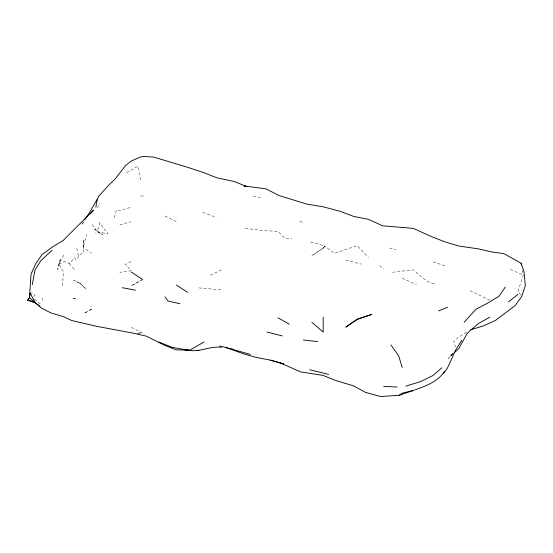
<?xml version="1.0" encoding="UTF-8"?>
<svg xmlns="http://www.w3.org/2000/svg" width="553" height="553" viewBox="0 0 553 553"><rect width="100%" height="100%" fill="white"/><g stroke="black" fill="none" stroke-linecap="round" stroke-linejoin="round"><path stroke-width="0.41" stroke-dasharray="2.77 2.07" d="M83.579 248.484L83.766 239.318L83.828 252.403L78.291 255.721L77.745 258.369M62.62 285.811L63.367 271.744L58.839 264.064L60.616 258.562L57.719 269.56L58.839 264.064L64.321 254.18M83.621 245.76L86.641 234.458M114.333 217.834L116.455 209.933L119.849 210.361L131.144 207.271M522.35 270.016L523.256 275.083L518.009 291.154L520.795 295.171M42.201 300.106L42.871 298.074M97.466 207.852L99.975 203.027M324.017 247.585L311.892 255.583L323.187 248.221L324.791 246.182L334.482 253.364L357.079 245.622L368.374 257.297M83.22 222.23L81.471 224.947L85.127 220.447M452.561 353.485L448.248 358.441L450.875 356.001L452.783 353.256M323.187 248.221L324.791 246.182L316.731 243.375L308.954 242.283M452.693 354.314L450.875 356.001L452.845 353.505M58.839 264.064L65.24 261.23L69.284 263.574L74.662 257.65L76.687 261.32M450.875 356.001L452.589 354.266M33.851 296.429L35.122 295.371L30.802 292.834M466.511 332.159L458.748 337.067L453.681 341.339L455.527 346.987M126.533 172.702L137.967 166.259L140.635 180.845M131.144 261.5L125.496 264.396L131.144 270.77L119.849 272.304M210.223 275.235L221.518 269.871M119.849 224.898L131.144 221.732M392.582 272.263L413.561 269.816C420.073 275.836 426.826 283.101 436.151 284.055M137.6 333.113L142.439 332.989L131.144 327.348M137.497 333.093L142.439 332.989M140.704 195.935L144.513 196.128M231.202 348.051L232.813 348.176M198.921 287.906L221.518 289.869M245.449 228.313L261.59 230.497L278 231.389L284.553 237.845L291.991 239.027M253.488 196.039L260.345 197.78M345.777 260.145L361.448 264.147M299.733 221.518L302.864 222.334M389.478 247.965L395.699 249.838M433.02 261.963L446.817 266.304M202.757 212.283L216.32 217.495M510.419 269.449L523.256 275.083M402.266 278.29L416.485 284.553M470.043 290.705L490.38 300.403M79.909 283.212L73.729 280.253L80.309 283.523L85.957 289.039L79.909 283.212L80.309 283.523M165.036 216.064L176.331 221.601M85.957 249.237L91.604 253.267M379.669 265.82L383.913 269.124M34.466 299.083L40.77 304.371M69.284 263.574L74.662 269.802M92.261 224.656L97.259 231.887L102.906 234.907L94.819 228.949L95.406 232.993M76.867 248.38L78.291 255.721M99.865 222.527L97.259 231.887L108.022 233.76L102.906 227.477L99.865 222.527M91.604 309.072L84.091 313.406L91.604 309.072M142.439 279.528L131.144 285.956L142.439 279.528"/><path stroke-width="0.83" d="M32.323 284.595L34.984 270.016L40.77 260.76L52.065 250.295M95.814 207.147L97.252 199.695M414.529 390.031C425.589 386.167 438.066 381.618 444.591 371.257M461.838 340.199L455.803 349.759L447.446 368.028L443.382 373.372M84.962 219.513L89.745 212.311L99.015 195.949L108.554 185.283L115.031 179.11L125.586 165.534L131.144 161.089L140.289 157.045L143.58 156.458L153.741 157.1L187.626 167.303L203.704 172.605L217.115 177.907L233.719 181.363L247.108 186.679L244.108 185.967L265.945 188.85L279.203 195.624L307.15 204.188L323.187 206.822L340.081 211.267L353.699 216.444L368.374 219.306L382.635 225.831L402.059 227.421M39.968 306.272L35.081 302.567L27.65 300.334L29.475 297.625L30.166 293.159L35.081 302.567L40.77 307.648L50.959 312.97L63.367 316.62L71.759 320.526L95.89 326.159L133.37 333.183L146.351 336.162L165.036 345.487L176.331 349.862L188.884 350.16M505.331 287.048L498.889 296.373L487.808 303.016L476.009 309.251L464.119 322.268M27.65 300.334L28.749 298.869M90.353 214.011L93.485 210.147L63.18 240.479L52.148 247.15L42.166 254.435L35.689 263.74L31.058 274.108L29.475 297.625L35.081 302.567L29.475 300.431M453.73 353.104L458.748 348.68L467.098 333.59L469.255 331.441L478.297 323.616L489.792 317.208M441.895 367.821L432.819 375.625L420.591 381.605L405.819 386.125M508.477 301.91L517.947 294.334M219.721 345.971L226.073 347.567L244.108 354.024L255.41 357.21L270.493 360.169L280.585 363.01L300.59 371.906L323.187 375.411L334.482 380.063L353.782 385.973L365.353 392.333L380.658 396.542L399.148 395.312L402.259 393.135L413.561 390.432M357.079 319.544L345.777 327.141L357.397 319.033L371.886 314.353L357.853 319.275M158.725 342.058L172.204 347.319L189.409 350.429L204.071 341.968M438.653 310.883L447.446 307.33M399.148 395.312L413.326 390.459M470.79 329.678L482.755 326.187L495.419 320.457L514.995 305.671L521.721 296.512L525.35 285.562L523.988 271.73L521.14 263.263L503.935 253.647L492.633 252.099L478.297 248.864L458.748 246.002L445.137 241.924L431.617 236.684L413.561 228.458L402.259 227.394M221.518 347.305C210.472 345.846 200.518 352.088 189.409 350.429M196.412 350.332L198.921 350.395L197.283 350.339M184.972 349.925L189.071 350.063M383.713 386.409L397.13 387.031M303.403 340.04L317.705 341.581M73.314 298.502L75.533 298.779M122.372 287.698L135.547 290.221M179.925 303.728L168.022 301.005L165.036 296.926M309.715 369.77L328.62 374.409M266.94 332.028L282.306 335.927M250.336 354.39L226.073 347.567M270.493 360.169L283.571 363.909M280.585 363.01L283.751 363.929M278 317.809L289.295 324.203M176.331 285.03L187.626 292.343M131.144 271.931L142.439 279.376M311.892 322.316L323.187 332.111L323.187 317.235M390.964 344.941L398.665 355.904L402.259 367.538M521.14 263.263L521.438 264.949"/></g></svg>
